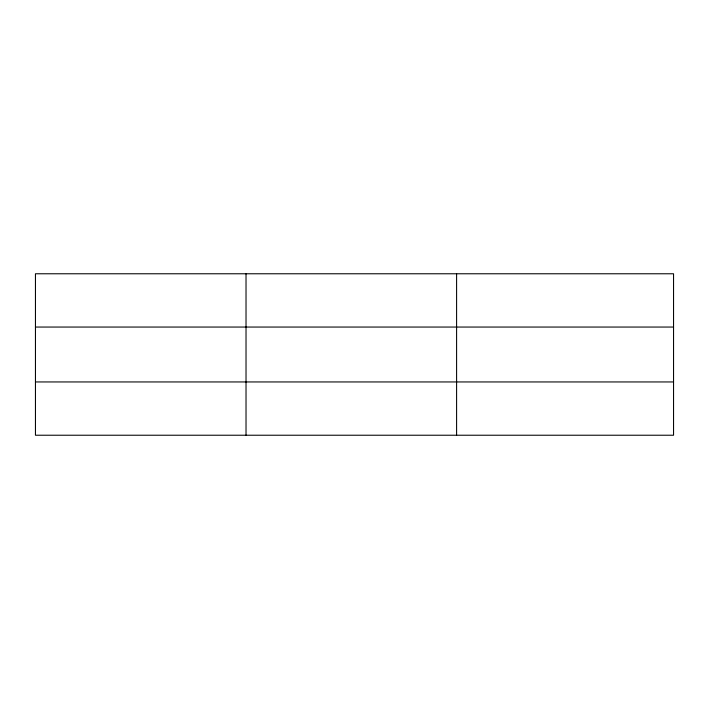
<?xml version="1.0" encoding="UTF-8"?>
<svg xmlns="http://www.w3.org/2000/svg" width="709" height="709" viewBox="0 0 709 709"><rect width="100%" height="100%" fill="white"/><g stroke="black" fill="none" stroke-linecap="round" stroke-linejoin="round"><path stroke-width="1.06" d="M246.023 435.229L246.023 273.771M456.596 435.229L456.596 273.771M673.55 327.053L673.55 273.771L35.45 273.771L35.45 435.229L673.55 435.229L673.55 327.053L35.45 327.053M35.45 381.947L673.55 381.947"/></g></svg>
